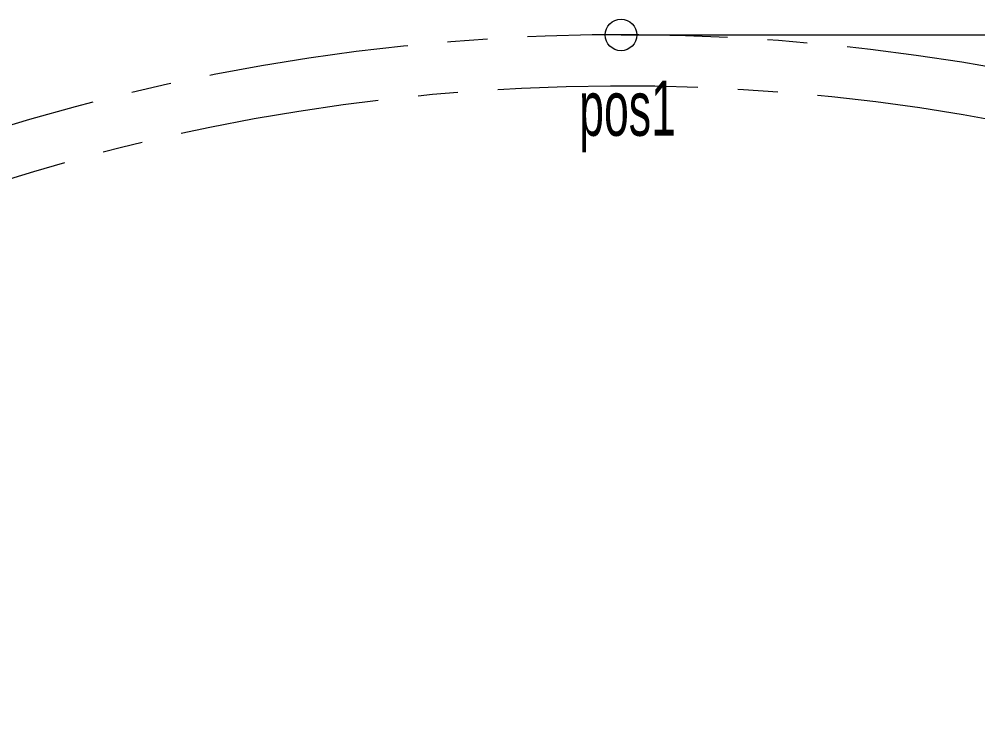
# Model space of a CAD drawing. Header units: millimetres. Extents: x 20 to 768, y 29 to 540.
# Drawn here: x 164.8 to 225.7, y 468 to 513.5 of the extents above; entities that cross this region are included whole.
import ezdxf

# ---------------------------------------------------------------- set-up
doc = ezdxf.new("R2010")
doc.units = ezdxf.units.MM
doc.linetypes.add('CENTERX2', pattern=[20.32, 12.7, -2.54, 2.54, -2.54])
doc.styles.add('SLDTEXTSTYLE0', font='TXT', dxfattribs={"width": 0.605})
doc.dimstyles.new('SLDDIMSTYLE0', dxfattribs={"dimtxt": 3.5, "dimasz": 3.5, "dimexe": 0, "dimexo": 0.0625, "dimgap": 0.875, "dimtad": 1, "dimtoh": 1, "dimlfac": 10, "dimrnd": 1e-09, "dimzin": 12, "dimdsep": 46, "dimtxsty": 'SLDTEXTSTYLE0', "dimsah": 1, "dimcen": 0.09, "dimadec": 0, "dimazin": 0, "dimtfac": 1, "dimtdec": 3, "dimtofl": 0, "dimtmove": 0, "dimatfit": 3, "dimfxl": 1, "dimfrac": 2, "dimtolj": 1, "dimtzin": 12, "dimarcsym": 0})

# ---------------------------------------------------------------- blocks, each defined once
blk = doc.blocks.new('Block3')
at = {"color": 7, "linetype": 'Continuous', "lineweight": 0, "insert": (431.79, 2255.81), "char_height": 35, "attachment_point": 1, "style": 'SLDTEXTSTYLE0'}
blk.add_mtext('pos1', dxfattribs=at)
blk = doc.blocks.new('*D11')
at = {"color": 7, "linetype": 'Continuous', "lineweight": 0, "transparency": 16777216}
for p, q in [((203.003, 512.502), (355.828, 512.502)), ((354.328, 252.399), (354.328, 512.502)), ((232.505, 252.399), (355.828, 252.399))]:
    blk.add_line(p, q, dxfattribs=at)
for points in [[(354.328, 512.502), (353.79, 509.002), (354.867, 509.002)], [(354.328, 252.399), (354.867, 255.899), (353.79, 255.899)]]:
    blk.add_solid(points, dxfattribs=at)
at = {"color": 7, "linetype": 'Continuous', "lineweight": 0, "transparency": 16777216, "insert": (349.816, 377.113), "char_height": 3.5, "attachment_point": 1, "rotation": 90, "style": 'SLDTEXTSTYLE0'}
blk.add_mtext('2601', dxfattribs=at)

msp = doc.modelspace()

# ---------------------------------------------------------------- linework, layer by layer
at = {"color": 7, "linetype": 'Continuous', "lineweight": 15}
msp.add_circle((203.002615, 512.501652), 1, dxfattribs=at)
at = {"color": 7, "linetype": 'CENTERX2', "lineweight": 0}
for radius, start, end in [(134, 299.41474731, 180), (130.743499, 314.29658528, 194.29658528)]:
    msp.add_arc((203.002615, 378.501652), radius, start, end, dxfattribs=at)

# ---------------------------------------------------------------- block references
at = {"color": 7, "linetype": 'Continuous', "xscale": 0.1, "yscale": 0.1, "zscale": 0.1}
msp.add_blockref('Block3', (157.1688, 284.019878), dxfattribs=at)

# ---------------------------------------------------------------- dimensions: what is measured, and where the dimension line sits
at = {"color": 7, "linetype": 'Continuous', "lineweight": 0}
dim = msp.add_linear_dim(base=(354.328069, 512.501652), p1=(232.505365, 252.39864), p2=(203.002615, 512.501652), angle=90, text='2601', dimstyle='SLDDIMSTYLE0', dxfattribs=at)
dim.commit()
dim.dimension.update_dxf_attribs({"geometry": '*D11', "text_midpoint": (354.328069, 382.450146), "dimtype": 160})

doc.saveas('drawing.dxf')
